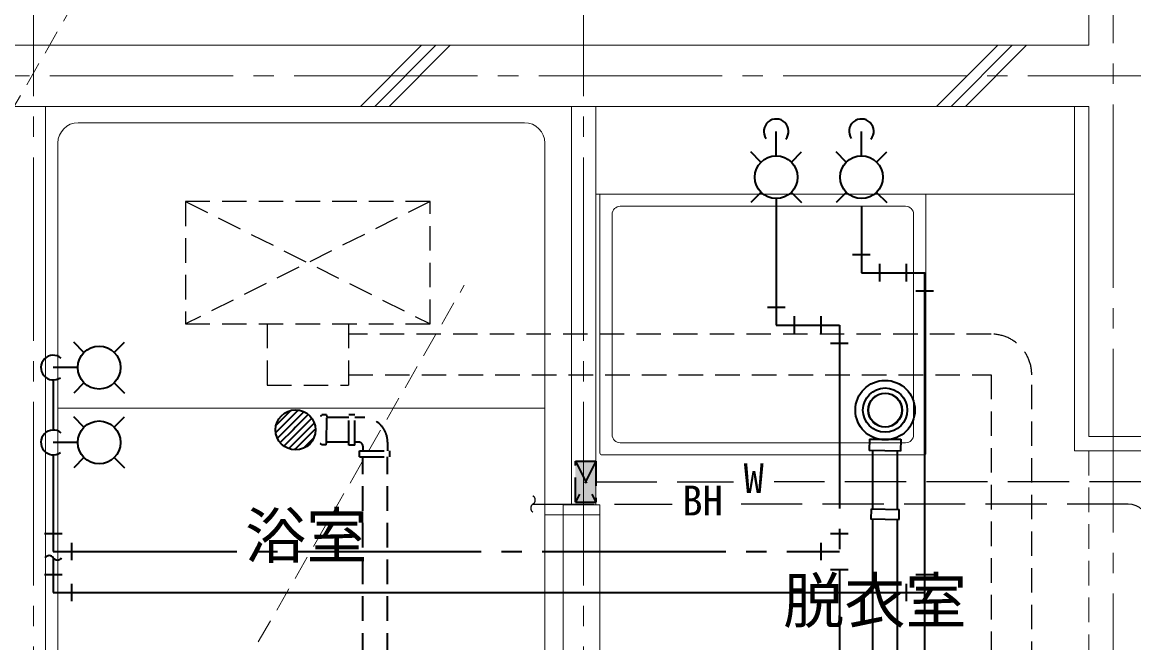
# Model space of a CAD drawing. Units: millimetres at full size, sheet at 1:50; details may follow other scales. Extents: x -9674 to 9699, y -6794 to 6791.
# Drawn here: x -945 to 1783, y 2671 to 4193 of the extents above; entities that cross this region are included whole.
import ezdxf
from ezdxf.enums import TextEntityAlignment as Align

# ---------------------------------------------------------------- set-up
doc = ezdxf.new("R2010")
doc.units = ezdxf.units.MM
doc.header["$LTSCALE"] = 50
for name, pattern in [('CHAIN2', [12, 9, -1, 1, -1]), ('DASHED1', [1.8, 1.2, -0.6]), ('DASHED3', [4, 3, -1])]:
    doc.linetypes.add(name, pattern=pattern)
for name, color, linetype, lineweight in [('1-0_芯', 134, 'CHAIN2', 9), ('1-1_躯体', 134, 'Continuous', 9), ('1-2_間仕切', 134, 'Continuous', 9), ('1-3_建具', 134, 'Continuous', 9), ('1-5_設備', 134, 'Continuous', 9), ('1-8_ハッチ', 134, 'Continuous', 9), ('1-C_梁', 134, 'DASHED1', 9), ('2-0_芯', 3, 'Continuous', 35), ('2-2', 5, 'DASHED3', 25), ('2-9_金物', 1, 'CHAIN2', 35), ('2-A_文字', 6, 'Continuous', 35), ('2-C', 2, 'DASHED1', 25)]:
    doc.layers.add(name, color=color, linetype=linetype, lineweight=lineweight)
doc.layers.add('1-A_文字', color=134, linetype='Continuous')
doc.styles.add('ＭＳ ゴシック', font='')
doc.styles.get('ＭＳ ゴシック').set_extended_font_data('MS Gothic')

msp = doc.modelspace()

# ---------------------------------------------------------------- linework, layer by layer
at = {"layer": '1-0_芯'}
for p, q in [((-917.48, 5061.86), (-917.48, 247.86)), ((432.52, 5061.86), (432.52, 1157.86)), ((1732.52, -3658.14), (1732.52, 5061.86)), ((-8677.48, 4061.86), (8332.52, 4061.86))]:
    msp.add_line(p, q, dxfattribs=at)
at = {"layer": '1-1_躯体'}
for p, q in [((1672.52, 4136.86), (1672.52, 4946.86)), ((-3027.48, 4136.86), (1672.52, 4136.86)), ((-3027.48, 3986.86), (1672.52, 3986.86)), ((1672.52, 3176.86), (1672.52, 3986.86)), ((1672.52, 3176.86), (1942.52, 3176.86))]:
    msp.add_line(p, q, dxfattribs=at)
at = {"layer": '1-2_間仕切'}
for p, q in [((-887.48, 3986.86), (-887.48, 2131.86)), ((402.52, 3986.86), (402.52, 3009.86)), ((462.52, 3986.86), (462.52, 3009.86))]:
    msp.add_line(p, q, dxfattribs=at)
at = {"layer": '1-3_建具'}
for p, q in [((382.52, 3009.86), (382.52, 2984.86)), ((472.52, 3009.86), (382.52, 3009.86)), ((472.52, 3009.86), (472.52, 2984.86)), ((382.52, 2984.86), (382.52, 2264.86)), ((382.52, 2984.86), (472.52, 2984.86)), ((472.52, 2984.86), (472.52, 2264.86))]:
    msp.add_line(p, q, dxfattribs=at)
at = {"layer": '1-5_設備'}
for p, q in [((287.52, 3946.86), (-807.48, 3946.86)), ((-857.48, 2206.86), (-857.48, 3896.86)), ((337.52, 2206.86), (337.52, 3896.86)), ((462.52, 3771.86), (1637.52, 3771.86)), ((472.52, 3771.86), (472.52, 3136.86)), ((1272.52, 3136.86), (1272.52, 3771.86)), ((522.52, 3741.86), (1222.52, 3741.86)), ((502.52, 3721.86), (502.52, 3181.86)), ((1242.52, 3181.86), (1242.52, 3721.86)), ((-857.48, 3246.86), (337.52, 3246.86)), ((522.52, 3161.86), (1222.52, 3161.86)), ((477.52, 3131.86), (1267.52, 3131.86)), ((382.52, 2984.86), (337.52, 2984.86))]:
    msp.add_line(p, q, dxfattribs=at)
msp.add_circle((1172.52, 3241.86), 40, dxfattribs=at)
for centre, radius, start, end in [((-807.48, 3896.86), 50, 90, 180), ((287.52, 3896.86), 50, 0, 90), ((522.52, 3721.86), 20, 90, 180), ((1222.52, 3721.86), 20, 0, 90), ((522.52, 3181.86), 20, 180, 270), ((1222.52, 3181.86), 20, 270, 0), ((477.52, 3136.86), 5, 180, 270), ((1267.52, 3136.86), 5, 270, 0)]:
    msp.add_arc(centre, radius, start, end, dxfattribs=at)
at = {"layer": '1-8_ハッチ'}
for p, q in [((-115.27, 3986.86), (34.73, 4136.86)), ((-79.92, 3986.86), (70.08, 4136.86)), ((-44.56, 3986.86), (105.44, 4136.86)), ((1298.94, 3986.86), (1448.94, 4136.86)), ((1334.29, 3986.86), (1484.29, 4136.86)), ((1369.65, 3986.86), (1519.65, 4136.86)), ((1637.52, 3141.86), (1637.52, 3986.86)), ((1637.52, 3141.86), (1907.52, 3141.86))]:
    msp.add_line(p, q, dxfattribs=at)
at = {"layer": '1-C_梁'}
msp.add_line((1672.52, 3141.86), (1672.52, 1187.86), dxfattribs=at)
at = {"layer": '2-0_芯'}
for p, q in [((-286, 3240.9), (-321.68, 3205.26)), ((-229.29, 3173.87), (-254.73, 3148.46)), ((1134.16, 3170.52), (1133.6, 3142.87)), ((1134.16, 3170.52), (1210.87, 3170.52)), ((1210.87, 3170.52), (1210.28, 3141.48)), ((1210.28, 3141.48), (1133.6, 3142.87)), ((1142.27, 2999.44), (1142.27, 3142.71)), ((1202.77, 2998.21), (1202.77, 3141.62)), ((1138.42, 2973.78), (1138.94, 2999.51)), ((1138.44, 2975.01), (1138.92, 2998.27)), ((1138.44, 2975.01), (1206.76, 2973.62)), ((1138.94, 2999.51), (1207.26, 2998.11)), ((1142.27, 2060.04), (1142.27, 2974.78)), ((1202.77, 2058.81), (1202.77, 2973.86)), ((1206.76, 2973.62), (1207.26, 2998.11)), ((1206.76, 2973.62), (1207.26, 2998.11))]:
    msp.add_line(p, q, dxfattribs=at)
at = {"layer": '2-0_芯', "linetype": 'DASHED1'}
for p, q in [((-198.43, 3229.88), (-209.43, 3230)), ((-198.56, 3162.57), (-197.89, 3224.17)), ((-198.43, 3229.88), (-197.89, 3224.17)), ((-143.35, 3223.52), (-197.9, 3223.55)), ((-143.39, 3156.26), (-143.34, 3230.26)), ((-108.37, 3223.5), (-128.55, 3223.51)), ((-199.22, 3156.88), (-210.22, 3157)), ((-199.22, 3156.88), (-198.56, 3162.57)), ((-143.39, 3163.08), (-198.97, 3163.12)), ((-128.59, 3156.26), (-143.42, 3156.27)), ((-118.91, 3163.06), (-128.59, 3163.07)), ((-117, 3127.34), (-116.99, 3142.16)), ((-117, 3142.14), (-43, 3142.09)), ((-108.92, 3153.05), (-108.93, 3142.13)), ((-48.4, 3163.47), (-48.41, 3142.09)), ((-109.56, 2275.11), (-108.9, 3127.33)), ((-48.82, 2275.11), (-48.4, 3127.29))]:
    msp.add_line(p, q, dxfattribs=at)
at = {"layer": '2-0_芯'}
for points in [[(-267.37, 3241.83), (-274.2, 3235.01), (-315.82, 3193.45), (-322.64, 3186.64)], [(-253.68, 3237.83), (-274.21, 3217.34), (-298.14, 3193.44), (-318.66, 3172.94)], [(-242.92, 3230.92), (-274.23, 3199.66), (-280.46, 3193.43), (-311.77, 3162.17)], [(-234.35, 3221.82), (-262.78, 3193.42), (-274.24, 3181.98), (-302.68, 3153.58)], [(-228.27, 3210.22), (-245.11, 3193.4), (-274.25, 3164.3), (-291.08, 3147.49)], [(-225.35, 3195.48), (-227.43, 3193.39), (-274.26, 3146.63), (-276.34, 3144.54)]]:
    msp.add_lwpolyline(points, dxfattribs=at)
at = {"layer": '2-0_芯', "linetype": 'DASHED1'}
for points in [[(-128.59, 3156.26), (-128.54, 3230.26), (-143.37, 3230.27)], [(-117, 3127.34), (-43, 3127.29), (-42.99, 3142.11)]]:
    msp.add_lwpolyline(points, dxfattribs=at)
at = {"layer": '2-0_芯'}
for centre, radius in [((1172.52, 3241.86), 72.97), ((1172.52, 3241.86), 54.3), ((1172.52, 3241.86), 41.55), ((-274.23, 3193.42), 49.09)]:
    msp.add_circle(centre, radius, dxfattribs=at)
at = {"layer": '2-0_芯', "linetype": 'DASHED1'}
for centre, radius, start, end in [((-212.87, 3232.03), 4, 269.37871, 329.37871), ((-108.4, 3163.5), 60, 359.97203, 89.97203), ((-213.71, 3155.04), 4, 29.37871, 89.37871), ((-118.92, 3153.06), 10, 359.9556, 89.9556)]:
    msp.add_arc(centre, radius, start, end, dxfattribs=at)
at = {"layer": '2-2', "color": 4, "linetype": 'DASHED1', "lineweight": 35}
for p, q in [((462.52, 3116.32), (412.52, 3016.32)), ((412.52, 3116.32), (462.52, 3016.32)), ((412.52, 3016.32), (412.52, 3116.32)), ((412.52, 3116.32), (462.52, 3116.32)), ((462.52, 3116.32), (462.52, 3016.32)), ((412.52, 3016.32), (462.52, 3016.32))]:
    msp.add_line(p, q, dxfattribs=at)
at = {"layer": '2-2'}
for p, q in [((462.52, 3066.32), (800.21, 3066.32)), ((1823.96, 3066.32), (900.21, 3066.32)), ((308.38, 3011.37), (649.74, 3011.37)), ((1769, 3011.37), (796.56, 3011.37))]:
    msp.add_line(p, q, dxfattribs=at)
for centre, start, end in [((302.32, 3021.37), 301.23674, 58.76326), ((314.45, 3001.37), 121.23674, 238.76326)]:
    msp.add_arc(centre, 11.7, start, end, dxfattribs=at)
at = {"layer": '2-2', "linetype": 'Continuous'}
msp.add_arc((1769, 2961.37), 50, 0, 90, dxfattribs=at)
at = {"layer": '2-2', "color": 150}
msp.add_solid([(412.52, 3116.32), (412.52, 3016.32), (462.52, 3116.32), (462.52, 3016.32)], dxfattribs=at)
at = {"layer": '2-9_金物', "linetype": 'Continuous'}
for p, q in [((905.29, 3865.76), (905.29, 3925.6)), ((867.8, 3850.37), (842.59, 3875.59)), ((942.45, 3850.37), (967.67, 3875.59)), ((867.8, 3776.05), (842.59, 3750.83)), ((942.45, 3776.05), (967.67, 3750.83)), ((-793.49, 3199.8), (-818.71, 3225.02)), ((-719.17, 3199.8), (-693.95, 3225.02)), ((-808.88, 3162.64), (-868.72, 3162.64)), ((-793.49, 3125.48), (-818.71, 3100.27)), ((-719.17, 3125.48), (-693.95, 3100.27))]:
    msp.add_line(p, q, dxfattribs=at)
at = {"layer": '2-9_金物'}
for p, q in [((905.29, 3760.66), (905.29, 3450.49)), ((883.69, 3494.78), (926.89, 3494.78)), ((949.59, 3472.09), (949.59, 3428.89)), ((1015.93, 3428.89), (1015.93, 3472.09)), ((905.29, 3450.49), (1060.22, 3450.49)), ((1060.22, 3450.49), (1060.22, -1947.39)), ((1038.62, 3406.19), (1081.82, 3406.19)), ((-868.72, 3132.3), (-868.72, 2895.07)), ((-890.32, 2939.37), (-847.12, 2939.37)), ((1038.62, 2939.37), (1081.82, 2939.37)), ((-868.72, 2895.07), (1060.22, 2895.07)), ((-824.42, 2916.67), (-824.42, 2873.47)), ((1015.93, 2873.47), (1015.93, 2916.67)), ((1038.62, 2850.78), (1081.82, 2850.78))]:
    msp.add_line(p, q, dxfattribs=at)
at = {"layer": '2-9_金物', "linetype": 'Continuous'}
for centre in [(905.29, 3813.21), (-756.33, 3162.64)]:
    msp.add_circle(centre, 52.55, dxfattribs=at)
for centre, start, end in [((905.29, 3925.6), 320.49, 214.849), ((-868.72, 3162.64), 50.49, 304.849)]:
    msp.add_arc(centre, 30.34, start, end, dxfattribs=at)
at = {"layer": '2-A_文字'}
for p, q in [((1114.36, 3865.76), (1114.36, 3925.6)), ((1077.2, 3850.37), (1051.98, 3875.59)), ((1151.52, 3850.37), (1176.74, 3875.59)), ((1077.2, 3776.05), (1051.98, 3750.83)), ((1151.52, 3776.05), (1176.74, 3750.83)), ((1114.36, 3741.86), (1114.36, 3578.87)), ((1092.76, 3623.16), (1135.96, 3623.16)), ((1158.66, 3600.47), (1158.66, 3557.27)), ((1225, 3557.27), (1225, 3600.47)), ((1247.69, 3534.57), (1290.89, 3534.57)), ((-793.49, 3383.27), (-818.71, 3408.49)), ((-719.17, 3383.27), (-693.95, 3408.49)), ((-808.88, 3346.11), (-868.72, 3346.11)), ((-868.72, 3315.77), (-868.72, 3192.98)), ((-793.49, 3308.95), (-818.71, 3283.73)), ((-719.17, 3308.95), (-693.95, 3283.73)), ((-868.72, 2879.5), (-868.72, 2794.43)), ((-890.32, 2838.73), (-847.12, 2838.73)), ((1247.69, 2838.73), (1290.89, 2838.73)), ((-824.42, 2816.03), (-824.42, 2772.83)), ((1225, 2772.83), (1225, 2816.03)), ((-868.72, 2794.43), (1269.29, 2794.43)), ((1247.69, 2750.14), (1290.89, 2750.14))]:
    msp.add_line(p, q, dxfattribs=at)
msp.add_lwpolyline([(1114.36, 3578.87), (1269.29, 3578.87), (1269.29, -87.55)], dxfattribs=at)
for centre in [(1114.36, 3813.21), (-756.33, 3346.11)]:
    msp.add_circle(centre, 52.55, dxfattribs=at)
for centre, radius, start, end in [((1114.36, 3925.6), 30.34, 320.49, 214.849), ((-868.72, 3346.11), 30.34, 50.49, 304.849), ((-878.72, 2873.44), 11.7, 31.23674, 148.76326), ((-858.72, 2885.57), 11.7, 211.23674, 328.76326)]:
    msp.add_arc(centre, radius, start, end, dxfattribs=at)
at = {"layer": '2-C', "color": 7, "lineweight": 9}
for p, q in [((-1069.09, 3806.06), (-159.06, 5382.29)), ((-770.6, 1971.8), (139.44, 3548.03))]:
    msp.add_line(p, q, dxfattribs=at)
at = {"layer": '2-C'}
for p, q in [((-544.26, 3753.43), (-544.26, 3453.43)), ((-544.26, 3753.43), (55.74, 3453.43)), ((55.74, 3753.43), (-544.26, 3453.43)), ((-544.26, 3453.43), (55.74, 3453.43)), ((-344.26, 3453.43), (-344.26, 3303.43)), ((-144.26, 3453.43), (-144.26, 3303.43)), ((1432.39, 3428.43), (-144.26, 3428.43)), ((-144.26, 3328.43), (1432.39, 3328.43)), ((1432.39, 3328.43), (1432.39, 2614.21)), ((1532.39, 2614.21), (1532.39, 3328.43)), ((-344.26, 3303.43), (-144.26, 3303.43))]:
    msp.add_line(p, q, dxfattribs=at)
msp.add_lwpolyline([(55.74, 3453.43), (55.74, 3753.43), (-544.26, 3753.43)], dxfattribs=at)
msp.add_arc((1432.39, 3328.43), 100, 0, 90, dxfattribs=at)

# ---------------------------------------------------------------- texts
at = {"layer": '1-A_文字', "style": 'ＭＳ ゴシック'}
for s, p in [('浴室', (-398.04, 2845.82)), ('脱衣室', (922.4, 2686.42))]:
    msp.add_text(s, height=110, dxfattribs=at).set_placement(p, align=Align.BOTTOM_LEFT)
at = {"layer": '2-2', "color": 7, "style": 'ＭＳ ゴシック'}
for s, p in [('W', (825.21, 3016.32)), ('BH', (674.74, 2961.37))]:
    msp.add_text(s, height=73.31, dxfattribs=at).set_placement(p, align=Align.BOTTOM_LEFT)

doc.saveas('drawing.dxf')
